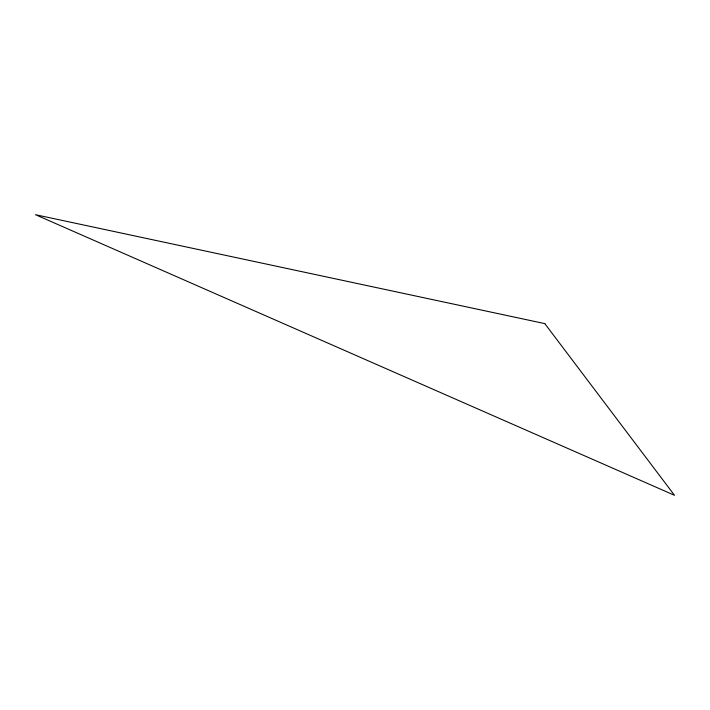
<?xml version="1.0" encoding="UTF-8"?>
<svg xmlns="http://www.w3.org/2000/svg" width="710" height="710" viewBox="0 0 710 710"><rect width="100%" height="100%" fill="white"/><g stroke="black" fill="none" stroke-linecap="round" stroke-linejoin="round"><path stroke-width="1.06" d="M544.792 323.609L35.5 214.704L674.5 495.296L544.792 323.609"/></g></svg>
